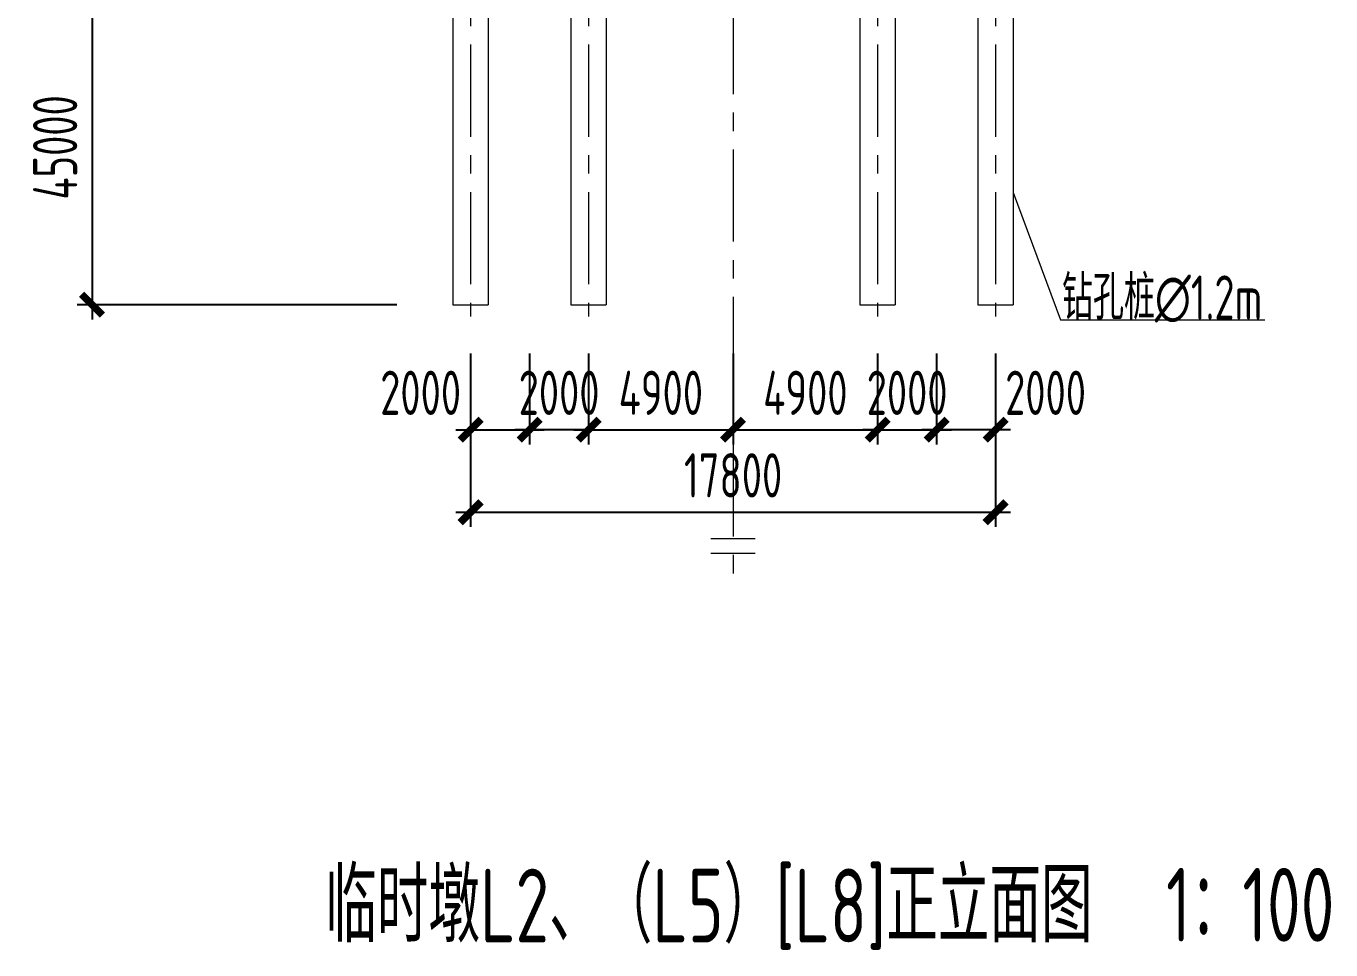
# Model space of a CAD drawing. Extents: x -2876908 to 633791, y -1383861 to 872234.
# Drawn here: x -1526390 to -1482151, y -157293 to -125967 of the extents above; entities that cross this region are included whole.
import ezdxf
from ezdxf.enums import TextEntityAlignment as Align

# ---------------------------------------------------------------- set-up
doc = ezdxf.new("R2010")
doc.units = 0
doc.header["$LTSCALE"] = 5
doc.header["$MEASUREMENT"] = 0
doc.linetypes.add('CENTER', pattern=[2, 1.25, -0.25, 0.25, -0.25])
doc.layers.get('0').update_dxf_attribs({"linetype": 'CONTINUOUS', "lineweight": 25})
doc.layers.get('DEFPOINTS').update_dxf_attribs({"color": 35, "linetype": 'CONTINUOUS', "lineweight": 13})
for name, color, linetype, lineweight in [('3中心线', 6, 'CENTER', 18), ('5标注', 3, 'CONTINUOUS', 15), ('6文本', 7, 'CONTINUOUS', 15), ('8轮廓线', 4, 'CONTINUOUS', 15), ('DIM', 3, 'CONTINUOUS', 0), ('THIN', 7, 'CONTINUOUS', 0)]:
    doc.layers.add(name, color=color, linetype=linetype, lineweight=lineweight)
doc.styles.add('TSSD_Dimension', font='tssdeng.shx', dxfattribs={"width": 0.7, "bigfont": 'hztxt.shx'})
doc.styles.add('TSSD_NORM', font='tssdeng.shx', dxfattribs={"width": 0.7, "bigfont": 'hztxt.shx'})
doc.dimstyles.new('TSSD_100_100', dxfattribs={"dimtxt": 300, "dimasz": 100, "dimexe": 100, "dimexo": 250, "dimgap": 100, "dimtad": 1, "dimdec": 0, "dimzin": 0, "dimdsep": 46, "dimtxsty": 'TSSD_Dimension', "dimblk": 'ARCHTICK', "dimblk1": 'ARCHTICK', "dimblk2": 'ARCHTICK', "dimcen": 0, "dimdle": 100, "dimclrt": 7, "dimadec": 0, "dimazin": 0, "dimtfac": 1, "dimtdec": 0, "dimtix": 1, "dimtmove": 2, "dimatfit": 3, "dimfxl": 1, "dimtolj": 1, "dimtzin": 0, "dimarcsym": 0})

# ---------------------------------------------------------------- blocks, each defined once
blk = doc.blocks.new('_ArchTick')
at = {"color": 0, "linetype": 'ByBlock', "const_width": 0.5}
blk.add_lwpolyline([(-0.707, -0.707), (0.707, 0.707)], dxfattribs=at)
blk = doc.blocks.new('*D2284')
at = {"layer": 'DEFPOINTS', "color": 0, "transparency": 16777216}
for p in [(-1511319, -135816), (-1509319, -135816), (-1509319, -139652)]:
    blk.add_point(p, dxfattribs=at)
at = {"layer": 'DIM', "color": 0, "lineweight": -2, "transparency": 16777216}
for p, q in [((-1511319, -137066), (-1511319, -140152)), ((-1509319, -137066), (-1509319, -140152)), ((-1511819, -139652), (-1508819, -139652))]:
    blk.add_line(p, q, dxfattribs=at)
at = {"layer": 'DIM', "color": 0, "lineweight": -2, "transparency": 16777216, "xscale": 500, "yscale": 500, "zscale": 500, "rotation": 180}
blk.add_blockref('_ArchTick', (-1511319, -139652), dxfattribs=at)
at = {"layer": 'DIM', "color": 0, "lineweight": -2, "transparency": 16777216, "xscale": 500, "yscale": 500, "zscale": 500}
blk.add_blockref('_ArchTick', (-1509319, -139652), dxfattribs=at)
at = {"layer": 'DIM', "color": 7, "transparency": 16777216, "insert": (-1513013, -138402), "char_height": 1500, "attachment_point": 5, "style": 'TSSD_Dimension'}
blk.add_mtext('\\A1;2000', dxfattribs=at)
blk = doc.blocks.new('*D2285')
at = {"layer": 'DEFPOINTS', "color": 0, "transparency": 16777216}
for p in [(-1509319, -135816), (-1507319, -135816), (-1509319, -139652)]:
    blk.add_point(p, dxfattribs=at)
at = {"layer": 'DIM', "color": 0, "lineweight": -2, "transparency": 16777216}
for p, q in [((-1509319, -137066), (-1509319, -140152)), ((-1507319, -137066), (-1507319, -140152)), ((-1509319, -139652), (-1509819, -139652)), ((-1507319, -139652), (-1509319, -139652)), ((-1507319, -139652), (-1506819, -139652))]:
    blk.add_line(p, q, dxfattribs=at)
at = {"layer": 'DIM', "color": 0, "lineweight": -2, "transparency": 16777216, "xscale": 500, "yscale": 500, "zscale": 500}
blk.add_blockref('_ArchTick', (-1509319, -139652), dxfattribs=at)
at = {"layer": 'DIM', "color": 0, "lineweight": -2, "transparency": 16777216, "xscale": 500, "yscale": 500, "zscale": 500, "rotation": 180}
blk.add_blockref('_ArchTick', (-1507319, -139652), dxfattribs=at)
at = {"layer": 'DIM', "color": 7, "transparency": 16777216, "insert": (-1508319, -138402), "char_height": 1500, "attachment_point": 5, "style": 'TSSD_Dimension'}
blk.add_mtext('\\A1;2000', dxfattribs=at)
blk = doc.blocks.new('*D2286')
at = {"layer": 'DEFPOINTS', "color": 0, "transparency": 16777216}
for p in [(-1507319, -135816), (-1502419, -135816), (-1502419, -139652)]:
    blk.add_point(p, dxfattribs=at)
at = {"layer": 'DIM', "color": 0, "lineweight": -2, "transparency": 16777216}
for p, q in [((-1507319, -137066), (-1507319, -140152)), ((-1502419, -137066), (-1502419, -140152)), ((-1507819, -139652), (-1501919, -139652))]:
    blk.add_line(p, q, dxfattribs=at)
at = {"layer": 'DIM', "color": 0, "lineweight": -2, "transparency": 16777216, "xscale": 500, "yscale": 500, "zscale": 500, "rotation": 180}
blk.add_blockref('_ArchTick', (-1507319, -139652), dxfattribs=at)
at = {"layer": 'DIM', "color": 0, "lineweight": -2, "transparency": 16777216, "xscale": 500, "yscale": 500, "zscale": 500}
blk.add_blockref('_ArchTick', (-1502419, -139652), dxfattribs=at)
at = {"layer": 'DIM', "color": 7, "transparency": 16777216, "insert": (-1504869, -138402), "char_height": 1500, "attachment_point": 5, "style": 'TSSD_Dimension'}
blk.add_mtext('\\A1;4900', dxfattribs=at)
blk = doc.blocks.new('*D2287')
at = {"layer": 'DEFPOINTS', "color": 0, "transparency": 16777216}
for p in [(-1502419, -135816), (-1497519, -135816), (-1497519, -139652)]:
    blk.add_point(p, dxfattribs=at)
at = {"layer": 'DIM', "color": 0, "lineweight": -2, "transparency": 16777216}
for p, q in [((-1502419, -137066), (-1502419, -140152)), ((-1497519, -137066), (-1497519, -140152)), ((-1502919, -139652), (-1497019, -139652))]:
    blk.add_line(p, q, dxfattribs=at)
at = {"layer": 'DIM', "color": 0, "lineweight": -2, "transparency": 16777216, "xscale": 500, "yscale": 500, "zscale": 500, "rotation": 180}
blk.add_blockref('_ArchTick', (-1502419, -139652), dxfattribs=at)
at = {"layer": 'DIM', "color": 0, "lineweight": -2, "transparency": 16777216, "xscale": 500, "yscale": 500, "zscale": 500}
blk.add_blockref('_ArchTick', (-1497519, -139652), dxfattribs=at)
at = {"layer": 'DIM', "color": 7, "transparency": 16777216, "insert": (-1499969, -138402), "char_height": 1500, "attachment_point": 5, "style": 'TSSD_Dimension'}
blk.add_mtext('\\A1;4900', dxfattribs=at)
blk = doc.blocks.new('*D2288')
at = {"layer": 'DEFPOINTS', "color": 0, "transparency": 16777216}
for p in [(-1497519, -135816), (-1495519, -135816), (-1495519, -139652)]:
    blk.add_point(p, dxfattribs=at)
at = {"layer": 'DIM', "color": 0, "lineweight": -2, "transparency": 16777216}
for p, q in [((-1497519, -137066), (-1497519, -140152)), ((-1495519, -137066), (-1495519, -140152)), ((-1497519, -139652), (-1498019, -139652)), ((-1497519, -139652), (-1495519, -139652)), ((-1495519, -139652), (-1495019, -139652))]:
    blk.add_line(p, q, dxfattribs=at)
at = {"layer": 'DIM', "color": 0, "lineweight": -2, "transparency": 16777216, "xscale": 500, "yscale": 500, "zscale": 500}
blk.add_blockref('_ArchTick', (-1497519, -139652), dxfattribs=at)
at = {"layer": 'DIM', "color": 0, "lineweight": -2, "transparency": 16777216, "xscale": 500, "yscale": 500, "zscale": 500, "rotation": 180}
blk.add_blockref('_ArchTick', (-1495519, -139652), dxfattribs=at)
at = {"layer": 'DIM', "color": 7, "transparency": 16777216, "insert": (-1496519, -138402), "char_height": 1500, "attachment_point": 5, "style": 'TSSD_Dimension'}
blk.add_mtext('\\A1;2000', dxfattribs=at)
blk = doc.blocks.new('*D2289')
at = {"layer": 'DEFPOINTS', "color": 0, "transparency": 16777216}
for p in [(-1495519, -135816), (-1493519, -135816), (-1495519, -139652)]:
    blk.add_point(p, dxfattribs=at)
at = {"layer": 'DIM', "color": 0, "lineweight": -2, "transparency": 16777216}
for p, q in [((-1495519, -137066), (-1495519, -140152)), ((-1493519, -137066), (-1493519, -140152)), ((-1493019, -139652), (-1496019, -139652))]:
    blk.add_line(p, q, dxfattribs=at)
at = {"layer": 'DIM', "color": 0, "lineweight": -2, "transparency": 16777216, "xscale": 500, "yscale": 500, "zscale": 500, "rotation": 180}
blk.add_blockref('_ArchTick', (-1495519, -139652), dxfattribs=at)
at = {"layer": 'DIM', "color": 0, "lineweight": -2, "transparency": 16777216, "xscale": 500, "yscale": 500, "zscale": 500}
blk.add_blockref('_ArchTick', (-1493519, -139652), dxfattribs=at)
at = {"layer": 'DIM', "color": 7, "transparency": 16777216, "insert": (-1491825, -138402), "char_height": 1500, "attachment_point": 5, "style": 'TSSD_Dimension'}
blk.add_mtext('\\A1;2000', dxfattribs=at)
blk = doc.blocks.new('*D2290')
at = {"layer": 'DEFPOINTS', "color": 0, "transparency": 16777216}
for p in [(-1511319, -135816), (-1493519, -135816), (-1493519, -142451)]:
    blk.add_point(p, dxfattribs=at)
at = {"layer": 'DIM', "color": 0, "lineweight": -2, "transparency": 16777216}
for p, q in [((-1511319, -137066), (-1511319, -142951)), ((-1493519, -137066), (-1493519, -142951)), ((-1511819, -142451), (-1493019, -142451))]:
    blk.add_line(p, q, dxfattribs=at)
at = {"layer": 'DIM', "color": 0, "lineweight": -2, "transparency": 16777216, "xscale": 500, "yscale": 500, "zscale": 500, "rotation": 180}
blk.add_blockref('_ArchTick', (-1511319, -142451), dxfattribs=at)
at = {"layer": 'DIM', "color": 0, "lineweight": -2, "transparency": 16777216, "xscale": 500, "yscale": 500, "zscale": 500}
blk.add_blockref('_ArchTick', (-1493519, -142451), dxfattribs=at)
at = {"layer": 'DIM', "color": 7, "transparency": 16777216, "insert": (-1502419, -141201), "char_height": 1500, "attachment_point": 5, "style": 'TSSD_Dimension'}
blk.add_mtext('\\A1;17800', dxfattribs=at)
blk = doc.blocks.new('*D2298')
at = {"layer": 'DEFPOINTS', "color": 0, "transparency": 16777216}
for p in [(-1512569, -124746), (-1524155, -135416), (-1512569, -135416)]:
    blk.add_point(p, dxfattribs=at)
at = {"layer": 'DIM', "color": 0, "lineweight": -2, "transparency": 16777216}
for p, q in [((-1524155, -124246), (-1524155, -135916)), ((-1513819, -124746), (-1524655, -124746)), ((-1513819, -135416), (-1524655, -135416))]:
    blk.add_line(p, q, dxfattribs=at)
at = {"layer": 'DIM', "color": 0, "lineweight": -2, "transparency": 16777216, "xscale": 500, "yscale": 500, "zscale": 500}
for p, rotation in [((-1524155, -124746), 90), ((-1524155, -135416), 270)]:
    blk.add_blockref('_ArchTick', p, dxfattribs=dict(at, rotation=rotation))
at = {"layer": 'DIM', "color": 7, "transparency": 16777216, "insert": (-1525405, -130081), "char_height": 1500, "attachment_point": 5, "rotation": 90, "style": 'TSSD_Dimension'}
blk.add_mtext('\\A1;45000', dxfattribs=at)

msp = doc.modelspace()

# ---------------------------------------------------------------- linework, layer by layer
at = {"layer": '3中心线', "ltscale": 500}
for p, q in [((-1502419.163, -85150.491), (-1502419.163, -144851.446)), ((-1511319.16, -106595.73), (-1511319.16, -135816.319)), ((-1507319.16, -106595.73), (-1507319.16, -135816.319)), ((-1497519.166, -106595.73), (-1497519.166, -135816.319)), ((-1493519.166, -106595.73), (-1493519.166, -135816.319))]:
    msp.add_line(p, q, dxfattribs=at)
at = {"layer": '5标注'}
msp.add_line((-1491322.561, -135922.426), (-1484393.014, -135922.426), dxfattribs=at)
msp.add_lwpolyline([(-1492919.166, -131609.422), (-1491322.561, -135922.426)], dxfattribs=at)
at = {"layer": '8轮廓线'}
for p, q in [((-1511919.16, -124745.73), (-1511919.16, -135416.319)), ((-1510719.16, -124745.73), (-1510719.16, -135416.319)), ((-1507919.16, -124745.73), (-1507919.16, -135416.319)), ((-1506719.16, -124745.73), (-1506719.16, -135416.319)), ((-1498119.166, -124745.73), (-1498119.166, -135416.319)), ((-1496919.166, -124745.73), (-1496919.166, -135416.319)), ((-1494119.166, -124745.73), (-1494119.166, -135416.319)), ((-1492919.166, -124745.73), (-1492919.166, -135416.319)), ((-1511919.16, -135416.319), (-1510719.16, -135416.319)), ((-1507919.16, -135416.319), (-1506719.16, -135416.319)), ((-1498119.166, -135416.319), (-1496919.166, -135416.319)), ((-1494119.166, -135416.319), (-1492919.166, -135416.319))]:
    msp.add_line(p, q, dxfattribs=at)
at = {"layer": 'THIN'}
for p, q in [((-1501669.163, -143351.446), (-1503169.163, -143351.446)), ((-1501669.163, -143851.446), (-1503169.163, -143851.446))]:
    msp.add_line(p, q, dxfattribs=at)

# ---------------------------------------------------------------- texts
at = {"layer": '6文本', "style": 'TSSD_NORM', "width": 0.7}
for s, p in [('临时墩L2、（L5）[L8]正立面图 ', (-1502707.823, -155761.887)), ('1：100', (-1484885.452, -155761.887))]:
    msp.add_text(s, height=2500, dxfattribs=at).set_placement(p, align=Align.MIDDLE)
at = {"layer": 'DIM', "color": 7, "style": 'TSSD_Dimension', "width": 0.7}
msp.add_text('钻孔桩∅1.2m', height=1500, dxfattribs=at).set_placement((-1491266.786, -135922.426))

# ---------------------------------------------------------------- dimensions: what is measured, and where the dimension line sits
at = {"layer": 'DIM'}
dim = msp.add_linear_dim(base=(-1524155.247, -135416.319), p1=(-1512569.16, -124745.73), p2=(-1512569.16, -135416.319), angle=90, text='45000', dimstyle='TSSD_100_100', override={"dimtxt": 1500, "dimasz": 500, "dimexe": 500, "dimexo": 1250, "dimgap": 500, "dimdle": 500}, dxfattribs=at)
dim.commit()
dim.dimension.update_dxf_attribs({"geometry": '*D2298', "text_midpoint": (-1525405.247, -130081.025)})
dim = msp.add_linear_dim(base=(-1509319.16, -139651.531), p1=(-1511319.16, -135816.319), p2=(-1509319.16, -135816.319), dimstyle='TSSD_100_100', override={"dimtxt": 1500, "dimasz": 500, "dimexe": 500, "dimexo": 1250, "dimgap": 500, "dimdle": 500}, dxfattribs=at)
dim.commit()
dim.dimension.update_dxf_attribs({"geometry": '*D2284', "text_midpoint": (-1513013.39, -138401.531), "dimtype": 160})
for base, p1, p2, picture, middle in [((-1493519.166, -142451.367), (-1511319.16, -135816.319), (-1493519.166, -135816.319), '*D2290', (-1502419.163, -141201.367)), ((-1502419.163, -139651.531), (-1507319.16, -135816.319), (-1502419.163, -135816.319), '*D2286', (-1504869.161, -138401.531)), ((-1497519.166, -139651.531), (-1502419.163, -135816.319), (-1497519.166, -135816.319), '*D2287', (-1499969.164, -138401.531)), ((-1495519.166, -139651.531), (-1497519.166, -135816.319), (-1495519.166, -135816.319), '*D2288', (-1496519.166, -138401.531))]:
    dim = msp.add_linear_dim(base=base, p1=p1, p2=p2, dimstyle='TSSD_100_100', override={"dimtxt": 1500, "dimasz": 500, "dimexe": 500, "dimexo": 1250, "dimgap": 500, "dimdle": 500}, dxfattribs=at)
    dim.commit()
    dim.dimension.update_dxf_attribs({"geometry": picture, "text_midpoint": middle})
dim = msp.add_linear_dim(base=(-1509319.16, -139651.531), p1=(-1507319.16, -135816.319), p2=(-1509319.16, -135816.319), angle=180, dimstyle='TSSD_100_100', override={"dimtxt": 1500, "dimasz": 500, "dimexe": 500, "dimexo": 1250, "dimgap": 500, "dimdle": 500}, dxfattribs=at)
dim.commit()
dim.dimension.update_dxf_attribs({"geometry": '*D2285', "text_midpoint": (-1508319.16, -138401.531)})
dim = msp.add_linear_dim(base=(-1495519.166, -139651.531), p1=(-1493519.166, -135816.319), p2=(-1495519.166, -135816.319), angle=180, dimstyle='TSSD_100_100', override={"dimtxt": 1500, "dimasz": 500, "dimexe": 500, "dimexo": 1250, "dimgap": 500, "dimdle": 500}, dxfattribs=at)
dim.commit()
dim.dimension.update_dxf_attribs({"geometry": '*D2289', "text_midpoint": (-1491824.935, -138401.531), "dimtype": 160})

doc.saveas('drawing.dxf')
